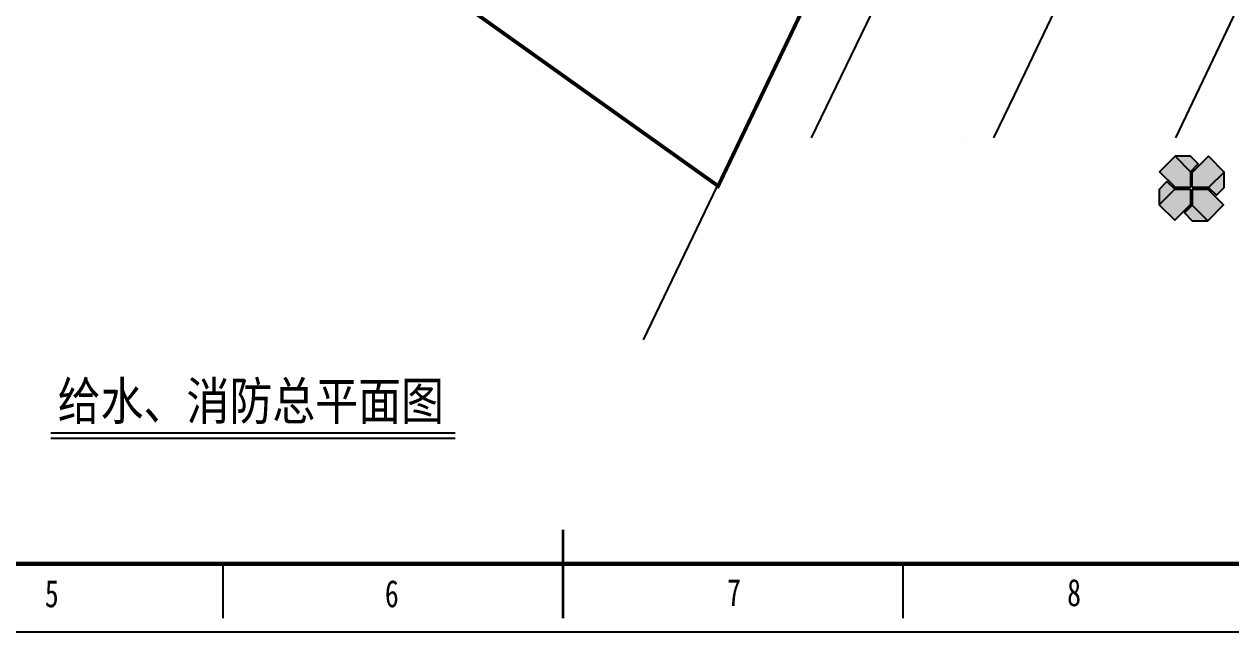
# Model space of a CAD drawing. Header units: inches. Extents: x 586089 to 586414, y 3136162 to 3136934.
# Drawn here: x 586212.9 to 586308.6, y 3136164.3 to 3136212.4 of the extents above; entities that cross this region are included whole.
import ezdxf

# ---------------------------------------------------------------- set-up
doc = ezdxf.new("R2010")
doc.units = ezdxf.units.IN
doc.header["$MEASUREMENT"] = 0
doc.linetypes.add('DASHDOT', pattern=[25.4, 12.7, -6.35, 0, -6.35])
doc.linetypes.add('DASHDOT2', pattern=[0.5, 0.25, -0.125, 0, -0.125])
for name, color, linetype in [('00工业用地边界', 7, 'Continuous'), ('DIM_SYMB', 3, 'Continuous'), ('RD-中线', 1, 'DASHDOT'), ('RD-侧石线', 5, 'Continuous'), ('RD-红线', 7, 'Continuous'), ('图框', 7, 'Continuous'), ('辅助水', 52, 'Continuous')]:
    doc.layers.add(name, color=color, linetype=linetype)
doc.styles.add('0总图替换X', font='ZSM.shx', dxfattribs={"bigfont": 'HZTXT.shx'})
doc.styles.add('图框字体', font='simhei.ttf')

# ---------------------------------------------------------------- blocks, each defined once
blk = doc.blocks.new('A2-H')
at = {"color": 0}
for p, q in [((254.5, 10), (254.5, 2)), ((354.5, 10), (354.5, 2))]:
    blk.add_line(p, q, dxfattribs=at)
blk.add_lwpolyline([(0, 0), (594, 0), (594, 420), (0, 420)], close=True, dxfattribs=at)
at = {"color": 0, "const_width": 0.6}
blk.add_lwpolyline([(25, 10), (584, 10), (584, 410), (25, 410)], close=True, dxfattribs=at)
at = {"color": 0, "const_width": 0.4}
blk.add_lwpolyline([(304.5, 15), (304.5, 2)], dxfattribs=at)
at = {"style": '图框字体', "width": 0.75}
for s, p in [('5', (228.32, 3.62)), ('6', (278.32, 3.62)), ('7', (328.64, 3.78)), ('8', (378.64, 3.78))]:
    blk.add_text(s, height=4, dxfattribs=at).set_placement(p)
blk = doc.blocks.new('标志')
at = {"layer": '图框', "ltscale": 0.1}
h = blk.add_hatch(color=251, dxfattribs=at)
h.paths.add_polyline_path([(1484421, -466010), (1484102, -466330), (1484102, -466631), (1484426, -466631), (1484734, -466323)])
h.paths.add_polyline_path([(1484067, -466008), (1483761, -466008), (1484069, -466316), (1484221, -466163)])
h.paths.add_polyline_path([(1483761, -466008), (1483453, -466317), (1483767, -466631), (1484069, -466631), (1484069, -466316)])
h.paths.add_polyline_path([(1483754, -466664), (1483601, -466511), (1483446, -466666), (1483446, -466971)])
h.paths.add_polyline_path([(1484069, -466664), (1483754, -466664), (1483446, -466971), (1483754, -467279), (1484069, -466965)])
h.paths.add_polyline_path([(1484413, -466664), (1484102, -466664), (1484102, -466979), (1484409, -467286), (1484722, -466973)])
h.paths.add_polyline_path([(1484102, -466979), (1483949, -467131), (1484103, -467286), (1484409, -467286)])
h.paths.add_polyline_path([(1484734, -466323), (1484426, -466631), (1484579, -466784), (1484734, -466629)])
blk.add_line((1484421, -466010), (1484102, -466330), dxfattribs=at)
at = {"layer": '图框', "ltscale": 0.1, "flags": 128}
for points in [[(1484069, -466631), (1483767, -466631), (1483453, -466317), (1483761, -466008), (1484069, -466316), (1484069, -466631)], [(1484069, -466316), (1484221, -466163), (1484067, -466008), (1483761, -466008)], [(1484102, -466631), (1484102, -466330), (1484421, -466010), (1484734, -466323), (1484426, -466631), (1484102, -466631)], [(1484102, -466631), (1484102, -466330), (1484421, -466010)], [(1484426, -466631), (1484579, -466784), (1484734, -466629), (1484734, -466323)], [(1483754, -466664), (1483601, -466511), (1483446, -466666), (1483446, -466971)], [(1484069, -466664), (1484069, -466965), (1483754, -467279), (1483446, -466971), (1483754, -466664), (1484069, -466664)], [(1484102, -466664), (1484102, -466979), (1483949, -467131)], [(1484102, -466664), (1484413, -466664), (1484722, -466973), (1484409, -467286), (1484102, -466979), (1484102, -466664)], [(1484102, -466979), (1483949, -467131), (1484103, -467286), (1484409, -467286)]]:
    blk.add_lwpolyline(points, dxfattribs=at)
blk = doc.blocks.new('fdas5fa4a5d44da4d5asdqweqe')
at = {"color": 0, "linetype": 'DASHDOT2', "ltscale": 30, "const_width": 0.3, "flags": 128}
blk.add_lwpolyline([(-729.342, -20.229), (-729.342, 70.12), (-593.76, 69.89), (-578.073, -20.122)], close=True, dxfattribs=at)
at = {"color": 0, "ltscale": 30, "flags": 128}
blk.add_lwpolyline([(-729.342, -20.229), (-729.342, 70.12), (-593.76, 69.89), (-578.073, -20.122)], close=True, dxfattribs=at)
at = {"layer": '00工业用地边界', "color": 0, "ltscale": 2}
blk.add_lwpolyline([(-580.436, -6.81), (-609.013, 158.164)], dxfattribs=at)
at = {"layer": 'RD-中线', "color": 0, "flags": 128}
blk.add_lwpolyline([(-562.501, -4.333), (-563.131, -0.631), (-569.017, 32.656), (-574.805, 65.881), (-580.858, 101.272), (-588.38, 144.643), (-592.592, 168.769)], dxfattribs=at)
at = {"layer": 'RD-侧石线', "color": 0, "ltscale": 0.5}
for p, q in [((-575.94, -2.853), (-581.822, 30.409)), ((-574.261, -12.719), (-575.94, -2.853))]:
    blk.add_line(p, q, dxfattribs=at)
at = {"layer": 'RD-侧石线', "color": 0, "ltscale": 0.5, "flags": 128}
blk.add_lwpolyline([(-550.756, 4.041), (-556.213, 34.903), (-561.994, 68.092), (-568.046, 103.478), (-575.12, 144.265)], dxfattribs=at)
at = {"layer": 'RD-红线', "color": 0, "linetype": 'ByBlock'}
blk.add_line((-575.817, -33.479), (-580.436, -6.81), dxfattribs=at)
at = {"layer": '图框', "color": 0, "ltscale": 0.1}
blk.add_line((-564.54, -5.787), (-564.54, -5.787), dxfattribs=at)
at = {"layer": '图框', "color": 8, "xscale": 0.003999999999068677, "yscale": 0.003999999999068677, "zscale": 0.003999999999068677, "rotation": 35.49016979555963}
blk.add_blockref('标志', (-6464.554, -1925.114), dxfattribs=at)
blk = doc.blocks.new('A$C0BCC5F4B')
at = {"color": 8, "rotation": 324.5098302734025}
blk.add_blockref('fdas5fa4a5d44da4d5asdqweqe', (613.4, -396.257), dxfattribs=at)
blk = doc.blocks.new('A$C572F427A')
at = {"layer": '辅助水'}
blk.add_blockref('A$C0BCC5F4B', (-7.692, 89.218), dxfattribs=at)

msp = doc.modelspace()

# ---------------------------------------------------------------- linework, layer by layer
at = {"layer": 'DIM_SYMB'}
for points in [[(586215.045, 3136180.044), (586247.097, 3136180.044)], [(586215.045, 3136179.616), (586247.097, 3136179.616)]]:
    msp.add_lwpolyline(points, dxfattribs=at)

# ---------------------------------------------------------------- block references
at = {"color": 0, "xscale": 0.5389999999999999, "yscale": 0.5389999999999999, "zscale": 0.5389999999999999}
msp.add_blockref('A2-H', (586091.515, 3136164.269), dxfattribs=at)
at = {"layer": '00工业用地边界', "ltscale": 2}
msp.add_blockref('A$C572F427A', (586144.593, 3136187.407), dxfattribs=at)

# ---------------------------------------------------------------- texts
at = {"layer": 'DIM_SYMB', "color": 7, "style": '0总图替换X'}
msp.add_text('给水、消防总平面图', height=3.4029, dxfattribs=at).set_placement((586215.592, 3136180.741))

doc.saveas('drawing.dxf')
